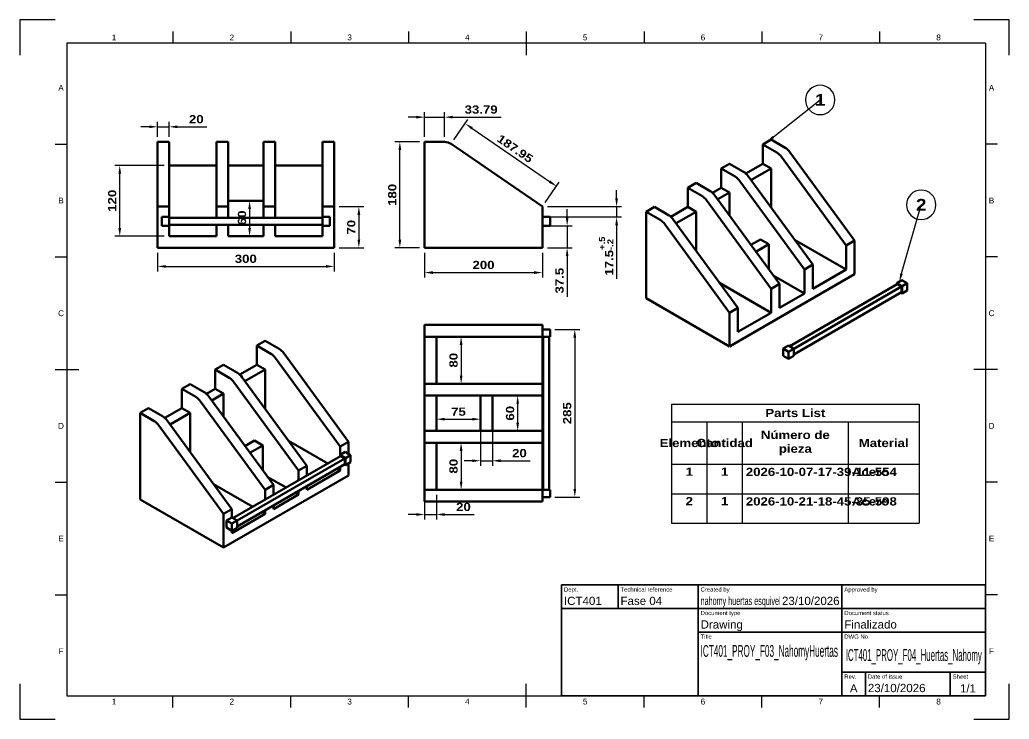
# Model space of a CAD drawing. Header units: millimetres. Extents: x 0 to 420, y 0 to 297.
import ezdxf
from ezdxf import colors
from ezdxf.entities.mleader import LeaderData, LeaderLine
from ezdxf.enums import TextEntityAlignment as Align
from ezdxf.math import Vec2, Vec3

# ---------------------------------------------------------------- set-up
doc = ezdxf.new("R2010")
doc.units = ezdxf.units.MM
doc.header["$LTSCALE"] = 0.75
for name, color, linetype, lineweight in [('Balloons', 7, 'Continuous', 25), ('BORDER', 7, 'Continuous', 25), ('FD_Dimensions', 7, 'Continuous', 25), ('Parts Lists', 7, 'Continuous', 25), ('TITLEBLOCK', 7, 'Continuous', 35), ('Visible', 7, 'Continuous', 50)]:
    doc.layers.add(name, color=color, linetype=linetype, lineweight=lineweight)
doc.styles.add('FusionTitle', font='arial.ttf')
doc.styles.get("Standard").update_dxf_attribs({"font": ''})
doc.styles.get('Standard').set_extended_font_data('Arial Black')
doc.dimstyles.new('Dim-ISO-25', dxfattribs={"dimtxt": 3.5, "dimasz": 3.5, "dimexe": 2.1, "dimexo": 2.1, "dimgap": 1.4, "dimtad": 1, "dimzin": 12, "dimdsep": 46, "dimtxsty": 'Standard', "dimcen": 0, "dimazin": 3, "dimtp": 0.1, "dimtm": 0.1, "dimtfac": 0.714286, "dimtmove": 0, "dimatfit": 3, "dimfxl": 1, "dimtzin": 12, "dimarcsym": 0})

# ---------------------------------------------------------------- blocks, each defined once
blk = doc.blocks.new('ISO_A3_SHEET')
at = {"layer": 'BORDER'}
for p, q in [((65, 292), (65, 287)), ((115, 292), (115, 287)), ((165, 292), (165, 287)), ((215, 292), (215, 282)), ((265, 292), (265, 287)), ((315, 292), (315, 287)), ((365, 292), (365, 287)), ((410, 287), (20, 287)), ((20, 287), (20, 10)), ((410, 287), (410, 10)), ((15, 244.16666), (20, 244.16666)), ((415, 244.16666), (410, 244.16666)), ((15, 196.33333), (20, 196.33333)), ((415, 196.33333), (410, 196.33333)), ((15, 148.5), (25, 148.5)), ((415, 148.5), (405, 148.5)), ((15, 100.66667), (20, 100.66667)), ((415, 100.66667), (410, 100.66667)), ((15, 52.83334), (20, 52.83334)), ((415, 52.83334), (410, 52.83334)), ((215, 5), (215, 15)), ((20, 10), (410, 10)), ((65, 5), (65, 10)), ((115, 5), (115, 10)), ((165, 5), (165, 10)), ((265, 5), (265, 10)), ((315, 5), (315, 10)), ((365, 5), (365, 10))]:
    blk.add_line(p, q, dxfattribs=at)
at = {"layer": 'Defpoints'}
for p, q in [((15, 297), (0, 297)), ((0, 297), (0, 282)), ((420, 297), (405, 297)), ((420, 282), (420, 297)), ((0, 15), (0, 0)), ((420, 0), (420, 15)), ((0, 0), (15, 0)), ((405, 0), (420, 0))]:
    blk.add_line(p, q, dxfattribs=at)
at = {"layer": 'BORDER', "style": 'FusionTitle'}
for s, p in [('1', (40, 289.5)), ('2', (90, 289.5)), ('3', (140, 289.5)), ('4', (190, 289.5)), ('5', (240, 289.5)), ('6', (290, 289.5)), ('7', (340, 289.5)), ('8', (390, 289.5)), ('A', (17.5, 268.08333)), ('A', (412.5, 268.08333)), ('B', (17.5, 220.25)), ('B', (412.5, 220.25)), ('C', (17.5, 172.41667)), ('C', (412.5, 172.41667)), ('D', (17.5, 124.58334)), ('D', (412.5, 124.58334)), ('E', (17.5, 76.75001)), ('E', (412.5, 76.75001)), ('F', (17.5, 28.91668)), ('F', (412.5, 28.91668)), ('1', (40, 7.5)), ('2', (90, 7.5)), ('3', (140, 7.5)), ('4', (190, 7.5)), ('5', (240, 7.5)), ('6', (290, 7.5)), ('7', (340, 7.5)), ('8', (390, 7.5))]:
    blk.add_text(s, height=2.5, dxfattribs=at).set_placement(p, align=Align.MIDDLE)
blk = doc.blocks.new('ISO_TITLEBLOCK')
at = {"layer": 'TITLEBLOCK'}
for p, q in [((0, 47), (-180, 47)), ((-180, 47), (-180, 0)), ((-156, 37), (-156, 47)), ((-122, 0), (-122, 47)), ((-61, 0), (-61, 47)), ((0, 0), (0, 47)), ((-180, 37), (0, 37)), ((-122, 27), (0, 27)), ((-61, 10), (0, 10)), ((-51, 0), (-51, 10)), ((-15, 0), (-15, 10)), ((-180, 0), (0, 0))]:
    blk.add_line(p, q, dxfattribs=at)
at = {"layer": 'TITLEBLOCK', "style": 'FusionTitle'}
for s, p in [('Dept.', (-179, 46)), ('Technical reference', (-155, 46)), ('Created by', (-121, 46)), ('Approved by', (-60, 46)), ('Document type', (-121, 36)), ('Document status', (-60, 36)), ('Title', (-121, 26)), ('DWG No.', (-60, 26)), ('Rev.', (-60, 9)), ('Date of issue', (-50, 9)), ('Sheet', (-14, 9))]:
    blk.add_text(s, height=1.8, dxfattribs=at).set_placement(p, align=Align.TOP_LEFT)
for tag, height, p in [('DEPT', 3.5, (-179, 42)), ('TECHNICAL_REFERENCE', 3.5, (-155, 42)), ('CREATED_BY', 3.5, (-121, 42)), ('APPROVED_BY', 3.5, (-60, 42)), ('DOCUMENT_TYPE', 3.5, (-121, 32)), ('DOCUMENT_STATUS', 3.5, (-60, 32)), ('TITLE_1', 5, (-121, 21.5)), ('TITLE_2', 5, (-121, 14)), ('TITLE_3', 5, (-121, 6.5)), ('DATE_OF_ISSUE', 3.5, (-50, 5))]:
    blk.add_attdef(tag, text='', height=height, dxfattribs=at).set_placement(p, align=Align.TOP_LEFT)
for tag, p in [('CREATED_DATE', (-62, 42)), ('APPROVED_DATE', (-0.99, 42))]:
    blk.add_attdef(tag, text='', height=3.5, dxfattribs=at).set_placement(p, align=Align.TOP_RIGHT)
for tag, height, p in [('DRAWING_NUMBER', 5, (-30.5, 19.75)), ('REV', 3.5, (-56, 4.85)), ('SHEET', 3.5, (-7.5, 4.85))]:
    blk.add_attdef(tag, text='', height=height, dxfattribs=at).set_placement(p, align=Align.TOP_CENTER)
blk = doc.blocks.new('*T48')
at = {"layer": 'Parts Lists', "color": 0, "linetype": 'ByBlock', "lineweight": -2, "transparency": 16777216}
for p, q in [((0, 0), (105, 0)), ((0, 0), (0, -50.515416)), ((105, 0), (105, -50.515416)), ((0, -7.466667), (105, -7.466667)), ((15, -7.466667), (15, -50.515416)), ((30, -7.466667), (30, -50.515416)), ((75, -7.466667), (75, -50.515416)), ((0, -25.490632), (105, -25.490632)), ((0, -38.003024), (105, -38.003024)), ((0, -50.515416), (105, -50.515416))]:
    blk.add_line(p, q, dxfattribs=at)
at = {"layer": 'Parts Lists', "color": 0, "transparency": 16777216, "char_height": 3.5}
for s, insert, width, attachment_point in [('Parts List', (52.5, -3.733333), 102.2, 5), ('Número de pieza', (52.5, -16.478649), 42.2, 5), ('Elemento', (7.5, -16.478649), 12.2, 5), ('Cantidad', (22.5, -16.478649), 12.2, 5), ('Material', (90, -16.478649), 27.2, 5), ('1', (7.5, -26.890632), 12.2, 2), ('1', (22.5, -26.890632), 12.2, 2), ('2026-10-07-17-39-11-554', (31.5, -26.990632), 42, 1), ('Acero', (76.5, -26.990632), 27, 1), ('2', (7.5, -39.403024), 12.2, 2), ('1', (22.5, -39.403024), 12.2, 2), ('2026-10-21-18-45-35-598', (31.5, -39.503024), 42, 1), ('Acero', (76.5, -39.503024), 27, 1)]:
    blk.add_mtext(s, dxfattribs=dict(at, insert=insert, width=width, attachment_point=attachment_point))
blk = doc.blocks.new('*B10')
at = {"transparency": 16777216}
for start, end in [(90, 270), (270, 90)]:
    blk.add_arc((0, 0), 6.25, start, end, dxfattribs=at)
at = {"transparency": 16777216, "insert": (0, 0), "char_height": 5, "attachment_point": 5}
blk.add_mtext('1', dxfattribs=at)
blk = doc.blocks.new('*B11')
at = {"transparency": 16777216}
for start, end in [(90, 270), (270, 90)]:
    blk.add_arc((0, 0), 6.25, start, end, dxfattribs=at)
at = {"transparency": 16777216, "insert": (0, 0), "char_height": 5, "attachment_point": 5}
blk.add_mtext('2', dxfattribs=at)
blk = doc.blocks.new('*D30')
at = {"layer": 'Defpoints', "color": 0, "transparency": 16777216}
for p in [(171.841828, 200.153643), (221.841828, 200.153643), (221.841828, 189.653643)]:
    blk.add_point(p, dxfattribs=at)
at = {"layer": 'FD_Dimensions', "color": 0, "lineweight": -2, "transparency": 16777216}
for p, q in [((171.841828, 198.053643), (171.841828, 187.553643)), ((221.841828, 198.053643), (221.841828, 187.553643)), ((175.341828, 189.653643), (218.341828, 189.653643))]:
    blk.add_line(p, q, dxfattribs=at)
at = {"layer": 'FD_Dimensions', "color": 0, "transparency": 16777216}
for points in [[(175.341828, 190.236976), (175.341828, 189.070309), (171.841828, 189.653643)], [(218.341828, 190.236976), (218.341828, 189.070309), (221.841828, 189.653643)]]:
    blk.add_solid(points, dxfattribs=at)
at = {"layer": 'FD_Dimensions', "color": 0, "transparency": 16777216, "insert": (196.841828, 192.863329), "char_height": 3.5, "attachment_point": 5}
blk.add_mtext('200', dxfattribs=at)
blk = doc.blocks.new('*D31')
at = {"layer": 'Defpoints', "color": 0, "transparency": 16777216}
for p in [(58.431982, 200.153643), (133.431982, 200.153643), (133.431982, 192.276682)]:
    blk.add_point(p, dxfattribs=at)
at = {"layer": 'FD_Dimensions', "color": 0, "lineweight": -2, "transparency": 16777216}
for p, q in [((58.431982, 198.053643), (58.431982, 190.176682)), ((133.431982, 198.053643), (133.431982, 190.176682)), ((61.931982, 192.276682), (129.931982, 192.276682))]:
    blk.add_line(p, q, dxfattribs=at)
at = {"layer": 'FD_Dimensions', "color": 0, "transparency": 16777216}
for points in [[(61.931982, 192.860015), (61.931982, 191.693349), (58.431982, 192.276682)], [(129.931982, 192.860015), (129.931982, 191.693349), (133.431982, 192.276682)]]:
    blk.add_solid(points, dxfattribs=at)
at = {"layer": 'FD_Dimensions', "color": 0, "transparency": 16777216, "insert": (95.931982, 195.486368), "char_height": 3.5, "attachment_point": 5}
blk.add_mtext('300', dxfattribs=at)
blk = doc.blocks.new('*D32')
at = {"layer": 'Defpoints', "color": 0, "transparency": 16777216}
for p in [(180.288879, 255.653643), (171.841828, 245.153643), (180.288879, 245.153643)]:
    blk.add_point(p, dxfattribs=at)
at = {"layer": 'FD_Dimensions', "color": 0, "lineweight": -2, "transparency": 16777216}
for p, q in [((171.841828, 247.253643), (171.841828, 257.753643)), ((180.288879, 247.253643), (180.288879, 257.753643)), ((168.341828, 255.653643), (164.841828, 255.653643)), ((171.841828, 255.653643), (180.288879, 255.653643)), ((183.788879, 255.653643), (204.382535, 255.653643))]:
    blk.add_line(p, q, dxfattribs=at)
at = {"layer": 'FD_Dimensions', "color": 0, "transparency": 16777216}
for points in [[(168.341828, 256.236976), (168.341828, 255.070309), (171.841828, 255.653643)], [(183.788879, 256.236976), (183.788879, 255.070309), (180.288879, 255.653643)]]:
    blk.add_solid(points, dxfattribs=at)
at = {"layer": 'FD_Dimensions', "color": 0, "transparency": 16777216, "insert": (195.835707, 258.863329), "char_height": 3.5, "attachment_point": 5}
blk.add_mtext('33.79', dxfattribs=at)
blk = doc.blocks.new('*D33')
at = {"layer": 'Defpoints', "color": 0, "transparency": 16777216}
for p in [(183.121523, 244.273852), (227.790381, 226.306083), (221.841828, 217.653643)]:
    blk.add_point(p, dxfattribs=at)
at = {"layer": 'FD_Dimensions', "color": 0, "lineweight": -2, "transparency": 16777216}
for p, q in [((184.311234, 246.00434), (190.259786, 254.65678)), ((191.954223, 250.943442), (224.906234, 228.288934)), ((223.031539, 219.384131), (228.980091, 228.036571))]:
    blk.add_line(p, q, dxfattribs=at)
at = {"layer": 'FD_Dimensions', "color": 0, "transparency": 16777216}
for points in [[(192.284698, 251.424133), (191.623747, 250.46275), (189.070076, 252.926292)], [(225.236709, 228.769625), (224.575759, 227.808243), (227.790381, 226.306083)]]:
    blk.add_solid(points, dxfattribs=at)
at = {"layer": 'FD_Dimensions', "color": 0, "transparency": 16777216, "insert": (210.248608, 242.261104), "char_height": 3.5, "attachment_point": 5, "rotation": 325.49147111}
blk.add_mtext('187.95', dxfattribs=at)
blk = doc.blocks.new('*D34')
at = {"layer": 'Defpoints', "color": 0, "transparency": 16777216}
for p in [(225.091828, 165.55035), (225.091828, 94.30035), (235.591828, 94.30035)]:
    blk.add_point(p, dxfattribs=at)
at = {"layer": 'FD_Dimensions', "color": 0, "lineweight": -2, "transparency": 16777216}
for p, q in [((227.191828, 165.55035), (237.691828, 165.55035)), ((235.591828, 162.05035), (235.591828, 97.80035)), ((227.191828, 94.30035), (237.691828, 94.30035))]:
    blk.add_line(p, q, dxfattribs=at)
at = {"layer": 'FD_Dimensions', "color": 0, "transparency": 16777216}
for points in [[(235.008495, 162.05035), (236.175161, 162.05035), (235.591828, 165.55035)], [(235.008495, 97.80035), (236.175161, 97.80035), (235.591828, 94.30035)]]:
    blk.add_solid(points, dxfattribs=at)
at = {"layer": 'FD_Dimensions', "color": 0, "transparency": 16777216, "insert": (232.382142, 129.92535), "char_height": 3.5, "attachment_point": 5, "rotation": 90}
blk.add_mtext('285', dxfattribs=at)
blk = doc.blocks.new('*D35')
at = {"layer": 'Defpoints', "color": 0, "transparency": 16777216}
for p in [(161.341828, 245.153643), (171.841828, 245.153643), (171.841828, 200.153643)]:
    blk.add_point(p, dxfattribs=at)
at = {"layer": 'FD_Dimensions', "color": 0, "lineweight": -2, "transparency": 16777216}
for p, q in [((169.741828, 245.153643), (159.241828, 245.153643)), ((161.341828, 203.653643), (161.341828, 241.653643)), ((169.741828, 200.153643), (159.241828, 200.153643))]:
    blk.add_line(p, q, dxfattribs=at)
at = {"layer": 'FD_Dimensions', "color": 0, "transparency": 16777216}
for points in [[(160.758495, 241.653643), (161.925161, 241.653643), (161.341828, 245.153643)], [(160.758495, 203.653643), (161.925161, 203.653643), (161.341828, 200.153643)]]:
    blk.add_solid(points, dxfattribs=at)
at = {"layer": 'FD_Dimensions', "color": 0, "transparency": 16777216, "insert": (158.132142, 222.653643), "char_height": 3.5, "attachment_point": 5, "rotation": 90}
blk.add_mtext('180', dxfattribs=at)
blk = doc.blocks.new('*D36')
at = {"layer": 'Defpoints', "color": 0, "transparency": 16777216}
for p in [(88.431982, 220.153643), (88.431982, 205.153643), (97.545875, 205.153643)]:
    blk.add_point(p, dxfattribs=at)
at = {"layer": 'FD_Dimensions', "color": 0, "lineweight": -2, "transparency": 16777216}
for p, q in [((90.531982, 220.153643), (99.645875, 220.153643)), ((97.545875, 216.653643), (97.545875, 208.653643)), ((90.531982, 205.153643), (99.645875, 205.153643))]:
    blk.add_line(p, q, dxfattribs=at)
at = {"layer": 'FD_Dimensions', "color": 0, "transparency": 16777216}
for points in [[(96.962542, 216.653643), (98.129208, 216.653643), (97.545875, 220.153643)], [(96.962542, 208.653643), (98.129208, 208.653643), (97.545875, 205.153643)]]:
    blk.add_solid(points, dxfattribs=at)
at = {"layer": 'FD_Dimensions', "color": 0, "transparency": 16777216, "insert": (94.336189, 212.903643), "char_height": 3.5, "attachment_point": 5, "rotation": 90}
blk.add_mtext('60', dxfattribs=at)
blk = doc.blocks.new('*D37')
at = {"layer": 'Defpoints', "color": 0, "transparency": 16777216}
for p in [(176.841828, 162.42535), (176.841828, 142.42535), (187.341828, 142.42535)]:
    blk.add_point(p, dxfattribs=at)
at = {"layer": 'FD_Dimensions', "color": 0, "lineweight": -2, "transparency": 16777216}
for p, q in [((178.941828, 162.42535), (189.441828, 162.42535)), ((187.341828, 158.92535), (187.341828, 145.92535)), ((178.941828, 142.42535), (189.441828, 142.42535))]:
    blk.add_line(p, q, dxfattribs=at)
at = {"layer": 'FD_Dimensions', "color": 0, "transparency": 16777216}
for points in [[(186.758495, 158.92535), (187.925161, 158.92535), (187.341828, 162.42535)], [(186.758495, 145.92535), (187.925161, 145.92535), (187.341828, 142.42535)]]:
    blk.add_solid(points, dxfattribs=at)
at = {"layer": 'FD_Dimensions', "color": 0, "transparency": 16777216, "insert": (184.132142, 152.42535), "char_height": 3.5, "attachment_point": 5, "rotation": 90}
blk.add_mtext('80', dxfattribs=at)
blk = doc.blocks.new('*D38')
at = {"layer": 'Defpoints', "color": 0, "transparency": 16777216}
for p in [(176.841828, 117.42535), (176.841828, 97.42535), (187.341828, 97.42535)]:
    blk.add_point(p, dxfattribs=at)
at = {"layer": 'FD_Dimensions', "color": 0, "lineweight": -2, "transparency": 16777216}
for p, q in [((178.941828, 117.42535), (189.441828, 117.42535)), ((187.341828, 113.92535), (187.341828, 100.92535)), ((178.941828, 97.42535), (189.441828, 97.42535))]:
    blk.add_line(p, q, dxfattribs=at)
at = {"layer": 'FD_Dimensions', "color": 0, "transparency": 16777216}
for points in [[(186.758495, 113.92535), (187.925161, 113.92535), (187.341828, 117.42535)], [(186.758495, 100.92535), (187.925161, 100.92535), (187.341828, 97.42535)]]:
    blk.add_solid(points, dxfattribs=at)
at = {"layer": 'FD_Dimensions', "color": 0, "transparency": 16777216, "insert": (184.132142, 107.42535), "char_height": 3.5, "attachment_point": 5, "rotation": 90}
blk.add_mtext('80', dxfattribs=at)
blk = doc.blocks.new('*D39')
at = {"layer": 'Defpoints', "color": 0, "transparency": 16777216}
for p in [(176.841828, 127.397621), (195.591828, 127.397621), (195.591828, 127.397621)]:
    blk.add_point(p, dxfattribs=at)
at = {"layer": 'FD_Dimensions', "color": 0, "lineweight": -2, "transparency": 16777216}
blk.add_line((180.341828, 127.397621), (192.091828, 127.397621), dxfattribs=at)
at = {"layer": 'FD_Dimensions', "color": 0, "transparency": 16777216}
for points in [[(180.341828, 127.980955), (180.341828, 126.814288), (176.841828, 127.397621)], [(192.091828, 127.980955), (192.091828, 126.814288), (195.591828, 127.397621)]]:
    blk.add_solid(points, dxfattribs=at)
at = {"layer": 'FD_Dimensions', "color": 0, "transparency": 16777216, "insert": (186.216828, 130.577465), "char_height": 3.5, "attachment_point": 5}
blk.add_mtext('75', dxfattribs=at)
blk = doc.blocks.new('*D40')
at = {"layer": 'Defpoints', "color": 0, "transparency": 16777216}
for p in [(221.841828, 137.42535), (211.341828, 122.42535), (221.841828, 122.42535)]:
    blk.add_point(p, dxfattribs=at)
at = {"layer": 'FD_Dimensions', "color": 0, "lineweight": -2, "transparency": 16777216}
for p, q in [((219.741828, 137.42535), (209.241828, 137.42535)), ((211.341828, 133.92535), (211.341828, 125.92535)), ((219.741828, 122.42535), (209.241828, 122.42535))]:
    blk.add_line(p, q, dxfattribs=at)
at = {"layer": 'FD_Dimensions', "color": 0, "transparency": 16777216}
for points in [[(210.758495, 133.92535), (211.925161, 133.92535), (211.341828, 137.42535)], [(210.758495, 125.92535), (211.925161, 125.92535), (211.341828, 122.42535)]]:
    blk.add_solid(points, dxfattribs=at)
at = {"layer": 'FD_Dimensions', "color": 0, "transparency": 16777216, "insert": (208.132142, 129.92535), "char_height": 3.5, "attachment_point": 5, "rotation": 90}
blk.add_mtext('60', dxfattribs=at)
blk = doc.blocks.new('*D41')
at = {"layer": 'Defpoints', "color": 0, "transparency": 16777216}
for p in [(171.841828, 97.42535), (176.841828, 97.42535), (176.841828, 86.92535)]:
    blk.add_point(p, dxfattribs=at)
at = {"layer": 'FD_Dimensions', "color": 0, "lineweight": -2, "transparency": 16777216}
for p, q in [((171.841828, 95.32535), (171.841828, 84.82535)), ((176.841828, 95.32535), (176.841828, 84.82535)), ((168.341828, 86.92535), (164.841828, 86.92535)), ((171.841828, 86.92535), (176.841828, 86.92535)), ((180.341828, 86.92535), (192.83487, 86.92535))]:
    blk.add_line(p, q, dxfattribs=at)
at = {"layer": 'FD_Dimensions', "color": 0, "transparency": 16777216}
for points in [[(168.341828, 87.508683), (168.341828, 86.342016), (171.841828, 86.92535)], [(180.341828, 87.508683), (180.341828, 86.342016), (176.841828, 86.92535)]]:
    blk.add_solid(points, dxfattribs=at)
at = {"layer": 'FD_Dimensions', "color": 0, "transparency": 16777216, "insert": (188.338349, 90.135036), "char_height": 3.5, "attachment_point": 5}
blk.add_mtext('20', dxfattribs=at)
blk = doc.blocks.new('*D42')
at = {"layer": 'Defpoints', "color": 0, "transparency": 16777216}
for p in [(63.431982, 251.561935), (58.431982, 245.153643), (63.431982, 245.153643)]:
    blk.add_point(p, dxfattribs=at)
at = {"layer": 'FD_Dimensions', "color": 0, "lineweight": -2, "transparency": 16777216}
for p, q in [((58.431982, 247.253643), (58.431982, 253.661935)), ((63.431982, 247.253643), (63.431982, 253.661935)), ((54.931982, 251.561935), (51.431982, 251.561935)), ((58.431982, 251.561935), (63.431982, 251.561935)), ((66.931982, 251.561935), (79.425024, 251.561935))]:
    blk.add_line(p, q, dxfattribs=at)
at = {"layer": 'FD_Dimensions', "color": 0, "transparency": 16777216}
for points in [[(54.931982, 252.145269), (54.931982, 250.978602), (58.431982, 251.561935)], [(66.931982, 252.145269), (66.931982, 250.978602), (63.431982, 251.561935)]]:
    blk.add_solid(points, dxfattribs=at)
at = {"layer": 'FD_Dimensions', "color": 0, "transparency": 16777216, "insert": (74.928503, 254.771621), "char_height": 3.5, "attachment_point": 5}
blk.add_mtext('20', dxfattribs=at)
blk = doc.blocks.new('*D43')
at = {"layer": 'Defpoints', "color": 0, "transparency": 16777216}
for p in [(42.431982, 235.153643), (63.431982, 235.153643), (63.431982, 205.153643)]:
    blk.add_point(p, dxfattribs=at)
at = {"layer": 'FD_Dimensions', "color": 0, "lineweight": -2, "transparency": 16777216}
for p, q in [((61.331982, 235.153643), (40.331982, 235.153643)), ((42.431982, 208.653643), (42.431982, 231.653643)), ((61.331982, 205.153643), (40.331982, 205.153643))]:
    blk.add_line(p, q, dxfattribs=at)
at = {"layer": 'FD_Dimensions', "color": 0, "transparency": 16777216}
for points in [[(41.848648, 231.653643), (43.015315, 231.653643), (42.431982, 235.153643)], [(41.848648, 208.653643), (43.015315, 208.653643), (42.431982, 205.153643)]]:
    blk.add_solid(points, dxfattribs=at)
at = {"layer": 'FD_Dimensions', "color": 0, "transparency": 16777216, "insert": (39.222296, 220.153643), "char_height": 3.5, "attachment_point": 5, "rotation": 90}
blk.add_mtext('120', dxfattribs=at)
blk = doc.blocks.new('*D44')
at = {"layer": 'Defpoints', "color": 0, "transparency": 16777216}
for p in [(195.591828, 137.42535), (200.591828, 137.42535), (200.591828, 109.749983)]:
    blk.add_point(p, dxfattribs=at)
at = {"layer": 'FD_Dimensions', "color": 0, "lineweight": -2, "transparency": 16777216}
for p, q in [((195.591828, 135.32535), (195.591828, 107.649983)), ((200.591828, 135.32535), (200.591828, 107.649983)), ((192.091828, 109.749983), (188.591828, 109.749983)), ((195.591828, 109.749983), (200.591828, 109.749983)), ((204.091828, 109.749983), (216.58487, 109.749983))]:
    blk.add_line(p, q, dxfattribs=at)
at = {"layer": 'FD_Dimensions', "color": 0, "transparency": 16777216}
for points in [[(192.091828, 110.333317), (192.091828, 109.16665), (195.591828, 109.749983)], [(204.091828, 110.333317), (204.091828, 109.16665), (200.591828, 109.749983)]]:
    blk.add_solid(points, dxfattribs=at)
at = {"layer": 'FD_Dimensions', "color": 0, "transparency": 16777216, "insert": (212.088349, 112.959669), "char_height": 3.5, "attachment_point": 5}
blk.add_mtext('20', dxfattribs=at)
blk = doc.blocks.new('*D45')
at = {"layer": 'Defpoints', "color": 0, "transparency": 16777216}
for p in [(133.431982, 217.653643), (133.431982, 200.153643), (143.931982, 200.153643)]:
    blk.add_point(p, dxfattribs=at)
at = {"layer": 'FD_Dimensions', "color": 0, "lineweight": -2, "transparency": 16777216}
for p, q in [((135.531982, 217.653643), (146.031982, 217.653643)), ((143.931982, 214.153643), (143.931982, 203.653643)), ((135.531982, 200.153643), (146.031982, 200.153643))]:
    blk.add_line(p, q, dxfattribs=at)
at = {"layer": 'FD_Dimensions', "color": 0, "transparency": 16777216}
for points in [[(143.348648, 214.153643), (144.515315, 214.153643), (143.931982, 217.653643)], [(143.348648, 203.653643), (144.515315, 203.653643), (143.931982, 200.153643)]]:
    blk.add_solid(points, dxfattribs=at)
at = {"layer": 'FD_Dimensions', "color": 0, "transparency": 16777216, "insert": (140.722296, 208.903643), "char_height": 3.5, "attachment_point": 5, "rotation": 90}
blk.add_mtext('70', dxfattribs=at)
blk = doc.blocks.new('*D46')
at = {"layer": 'Defpoints', "color": 0, "transparency": 16777216}
for p in [(221.841828, 209.528643), (221.841828, 200.153643), (232.341828, 200.153643)]:
    blk.add_point(p, dxfattribs=at)
at = {"layer": 'FD_Dimensions', "color": 0, "lineweight": -2, "transparency": 16777216}
for p, q in [((232.341828, 213.028643), (232.341828, 216.528643)), ((223.941828, 209.528643), (234.441828, 209.528643)), ((232.341828, 209.528643), (232.341828, 200.153643)), ((223.941828, 200.153643), (234.441828, 200.153643)), ((232.341828, 196.653643), (232.341828, 179.304529))]:
    blk.add_line(p, q, dxfattribs=at)
at = {"layer": 'FD_Dimensions', "color": 0, "transparency": 16777216}
for points in [[(231.758495, 213.028643), (232.925161, 213.028643), (232.341828, 209.528643)], [(231.758495, 196.653643), (232.925161, 196.653643), (232.341828, 200.153643)]]:
    blk.add_solid(points, dxfattribs=at)
at = {"layer": 'FD_Dimensions', "color": 0, "transparency": 16777216, "insert": (229.132142, 186.229086), "char_height": 3.5, "attachment_point": 5, "rotation": 90}
blk.add_mtext('37.5', dxfattribs=at)
blk = doc.blocks.new('*D47')
at = {"layer": 'Defpoints', "color": 0, "transparency": 16777216}
for p in [(221.841828, 217.653643), (221.841828, 213.278643), (253.341828, 213.278643)]:
    blk.add_point(p, dxfattribs=at)
at = {"layer": 'FD_Dimensions', "color": 0, "lineweight": -2, "transparency": 16777216}
for p, q in [((253.341828, 221.153643), (253.341828, 224.653643)), ((223.941828, 217.653643), (255.441828, 217.653643)), ((253.341828, 217.653643), (253.341828, 213.278643)), ((223.941828, 213.278643), (255.441828, 213.278643)), ((253.341828, 209.778643), (253.341828, 187.020252))]:
    blk.add_line(p, q, dxfattribs=at)
at = {"layer": 'FD_Dimensions', "color": 0, "transparency": 16777216}
for points in [[(252.758495, 221.153643), (253.925161, 221.153643), (253.341828, 217.653643)], [(252.758495, 209.778643), (253.925161, 209.778643), (253.341828, 213.278643)]]:
    blk.add_solid(points, dxfattribs=at)
at = {"layer": 'FD_Dimensions', "color": 0, "transparency": 16777216, "insert": (248.952685, 196.649447), "char_height": 3.5, "attachment_point": 5, "rotation": 90}
blk.add_mtext('17.5{\\H0.71429x;\\S+.5^ -.2;}', dxfattribs=at)

msp = doc.modelspace()

# ---------------------------------------------------------------- linework, layer by layer
at = {"layer": 'Visible', "extrusion": (0, 1, 0)}
for p, q in [((63.431982, 245.153643), (58.431982, 245.153643)), ((58.431982, 244.273852), (58.431982, 245.153643)), ((58.431982, 217.653643), (58.431982, 244.273852)), ((63.431982, 245.153643), (63.431982, 244.273852)), ((63.431982, 244.273852), (63.431982, 217.653643)), ((88.431982, 245.153643), (83.431982, 245.153643)), ((83.431982, 244.273852), (83.431982, 245.153643)), ((83.431982, 217.653643), (83.431982, 244.273852)), ((88.431982, 245.153643), (88.431982, 244.273852)), ((88.431982, 244.273852), (88.431982, 217.653643)), ((108.431982, 245.153643), (103.431982, 245.153643)), ((103.431982, 244.273852), (103.431982, 245.153643)), ((103.431982, 217.653643), (103.431982, 244.273852)), ((108.431982, 245.153643), (108.431982, 244.273852)), ((108.431982, 244.273852), (108.431982, 217.653643)), ((133.431982, 245.153643), (128.431982, 245.153643)), ((128.431982, 244.273852), (128.431982, 245.153643)), ((128.431982, 217.653643), (128.431982, 244.273852)), ((133.431982, 245.153643), (133.431982, 244.273852)), ((133.431982, 244.273852), (133.431982, 217.653643)), ((171.841828, 245.153643), (180.288879, 245.153643)), ((171.841828, 200.153643), (171.841828, 245.153643)), ((221.841828, 217.653643), (183.121523, 244.273852)), ((63.431982, 235.153643), (83.431982, 235.153643)), ((88.431982, 235.153643), (103.431982, 235.153643)), ((108.431982, 235.153643), (128.431982, 235.153643)), ((88.431982, 220.153643), (103.431982, 220.153643)), ((58.431982, 200.153643), (58.431982, 217.653643)), ((63.431982, 217.653643), (58.431982, 217.653643)), ((63.431982, 213.278643), (63.431982, 217.653643)), ((88.431982, 217.653643), (83.431982, 217.653643)), ((83.431982, 212.903643), (83.431982, 217.653643)), ((88.431982, 212.903643), (88.431982, 217.653643)), ((103.431982, 212.903643), (103.431982, 217.653643)), ((108.431982, 217.653643), (103.431982, 217.653643)), ((108.431982, 212.903643), (108.431982, 217.653643)), ((133.431982, 217.653643), (128.431982, 217.653643)), ((128.431982, 213.278643), (128.431982, 217.653643)), ((133.431982, 200.153643), (133.431982, 217.653643)), ((221.841828, 200.153643), (221.841828, 217.653643)), ((63.431982, 213.278643), (60.306982, 213.278643)), ((60.306982, 209.528643), (60.306982, 213.278643)), ((63.431982, 213.278643), (63.431982, 209.528643)), ((63.431982, 212.903643), (128.431982, 212.903643)), ((128.431982, 209.528643), (128.431982, 213.278643)), ((128.431982, 213.278643), (131.556982, 213.278643)), ((131.556982, 213.278643), (131.556982, 209.528643)), ((225.091828, 213.278643), (221.841828, 213.278643)), ((225.091828, 209.528643), (225.091828, 213.278643)), ((63.431982, 209.528643), (60.306982, 209.528643)), ((128.431982, 209.903643), (63.431982, 209.903643)), ((63.431982, 205.153643), (63.431982, 209.528643)), ((83.431982, 205.153643), (83.431982, 209.903643)), ((88.431982, 205.153643), (88.431982, 209.903643)), ((103.431982, 205.153643), (103.431982, 209.903643)), ((108.431982, 205.153643), (108.431982, 209.903643)), ((128.431982, 205.153643), (128.431982, 209.528643)), ((128.431982, 209.528643), (131.556982, 209.528643)), ((221.841828, 209.528643), (225.091828, 209.528643)), ((63.431982, 205.153643), (83.431982, 205.153643)), ((88.431982, 205.153643), (103.431982, 205.153643)), ((108.431982, 205.153643), (128.431982, 205.153643)), ((58.431982, 200.153643), (133.431982, 200.153643)), ((171.841828, 200.153643), (221.841828, 200.153643))]:
    msp.add_line(p, q, dxfattribs=at)
at = {"layer": 'Visible', "extrusion": (0, 0.816497, 0.57735)}
for p, q in [((318.90144, 246.099953), (315.365906, 244.058711)), ((315.365906, 244.058711), (321.338873, 240.610217)), ((315.365906, 235.893745), (315.365906, 244.058711)), ((324.874407, 242.651458), (318.90144, 246.099953)), ((326.877389, 240.776691), (354.256779, 203.233882)), ((301.22377, 235.893745), (297.688236, 233.852504)), ((307.196737, 232.445251), (301.22377, 235.893745)), ((315.365906, 235.893745), (308.160847, 231.733903)), ((315.365906, 235.893745), (318.90144, 233.852504)), ((350.721245, 201.192641), (323.341855, 238.735449)), ((297.688236, 233.852504), (303.661203, 230.40401)), ((297.688236, 225.687538), (297.688236, 233.852504)), ((310.389969, 228.938404), (318.90144, 233.852504)), ((318.90144, 233.852504), (318.90144, 217.267417)), ((287.081635, 227.72878), (283.546101, 225.687538)), ((293.054602, 224.280285), (287.081635, 227.72878)), ((333.043575, 190.986433), (305.664185, 228.529242)), ((309.199719, 230.570483), (336.579109, 193.027675)), ((283.546101, 225.687538), (289.519068, 222.239044)), ((283.546101, 217.522572), (283.546101, 225.687538)), ((297.688236, 225.687538), (294.018711, 223.568937)), ((296.247834, 220.773438), (301.22377, 223.646297)), ((301.22377, 223.646297), (297.688236, 225.687538)), ((301.22377, 213.9504), (301.22377, 223.646297)), ((318.90144, 182.821468), (291.522049, 220.364276)), ((295.057583, 222.405517), (322.436974, 184.862709)), ((269.403965, 217.522572), (265.868431, 215.481331)), ((265.868431, 215.481331), (271.841398, 212.032837)), ((265.868431, 178.738985), (265.868431, 215.481331)), ((275.376932, 214.074078), (269.403965, 217.522572)), ((283.546101, 217.522572), (276.341042, 213.36273)), ((278.570164, 210.567231), (287.081635, 215.481331)), ((287.081635, 215.481331), (283.546101, 217.522572)), ((287.081635, 198.896244), (287.081635, 215.481331)), ((301.22377, 172.61526), (273.84438, 210.158069)), ((277.379914, 212.19931), (304.759304, 174.656502)), ((314.482022, 203.744192), (310.389969, 201.381645)), ((312.4851, 198.508786), (318.017556, 201.702951)), ((314.482022, 203.744192), (318.017556, 201.702951)), ((318.017556, 201.702951), (318.017556, 190.922645)), ((350.721245, 190.986433), (328.865217, 203.605017)), ((354.256779, 203.233882), (350.721245, 201.192641)), ((354.256779, 188.945192), (354.256779, 203.233882)), ((350.721245, 190.986433), (350.721245, 201.192641)), ((336.579109, 193.027675), (333.043575, 190.986433)), ((333.043575, 180.780226), (333.043575, 190.986433)), ((336.579109, 182.821468), (336.579109, 193.027675)), ((336.579109, 182.821468), (350.721245, 190.986433)), ((318.90144, 172.61526), (297.045412, 185.233844)), ((301.22377, 158.32657), (354.256779, 188.945192)), ((322.436974, 184.862709), (318.90144, 182.821468)), ((333.043575, 180.780226), (319.865676, 188.38849)), ((322.436974, 174.656502), (322.436974, 184.862709)), ((372.237511, 185.198046), (374.44722, 186.473822)), ((374.535608, 183.871239), (372.237511, 185.198046)), ((372.237511, 185.198046), (372.237511, 184.585674)), ((374.44722, 186.473822), (376.745317, 185.147015)), ((374.535608, 183.871239), (376.745317, 185.147015)), ((376.745317, 185.147015), (376.745317, 182.085153)), ((318.90144, 172.61526), (318.90144, 182.821468)), ((322.436974, 174.656502), (333.043575, 180.780226)), ((372.502676, 184.738767), (326.8059, 158.355721)), ((328.573667, 157.3351), (374.270443, 183.718146)), ((374.270443, 181.268656), (328.573667, 154.885611)), ((374.270443, 183.718146), (372.502676, 184.738767)), ((374.005278, 181.115563), (374.535608, 180.809377)), ((374.270443, 181.268656), (374.270443, 183.718146)), ((374.535608, 180.809377), (374.535608, 183.871239)), ((374.535608, 180.809377), (376.745317, 182.085153)), ((265.868431, 178.738985), (301.22377, 158.32657)), ((304.759304, 174.656502), (301.22377, 172.61526)), ((301.22377, 158.32657), (301.22377, 172.61526)), ((304.759304, 164.450295), (304.759304, 174.656502)), ((304.759304, 164.450295), (318.90144, 172.61526)), ((104.109423, 160.695069), (100.573889, 158.653828)), ((110.08239, 157.246575), (104.109423, 160.695069)), ((100.573889, 158.653828), (106.546856, 155.205334)), ((100.573889, 150.488862), (100.573889, 158.653828)), ((326.27557, 158.661907), (324.065861, 157.386131)), ((324.065861, 157.386131), (324.065861, 154.324269)), ((326.363958, 156.059324), (324.065861, 157.386131)), ((326.27557, 158.661907), (328.573667, 157.3351)), ((328.573667, 157.3351), (326.363958, 156.059324)), ((326.363958, 152.997462), (326.363958, 156.059324)), ((328.573667, 157.3351), (328.573667, 154.273238)), ((135.929228, 115.787757), (108.549838, 153.330566)), ((112.085372, 155.371807), (139.464762, 117.828999)), ((324.065861, 154.324269), (326.363958, 152.997462)), ((328.573667, 154.273238), (326.363958, 152.997462)), ((86.431753, 150.488862), (82.896219, 148.447621)), ((82.896219, 148.447621), (88.869186, 144.999126)), ((82.896219, 140.282655), (82.896219, 148.447621)), ((92.40472, 147.040368), (86.431753, 150.488862)), ((100.573889, 150.488862), (93.36883, 146.329019)), ((95.597952, 143.533521), (104.109423, 148.447621)), ((100.573889, 150.488862), (104.109423, 148.447621)), ((104.109423, 148.447621), (104.109423, 131.862534)), ((118.251559, 105.58155), (90.872168, 143.124359)), ((94.407702, 145.1656), (121.787092, 107.622792)), ((72.289618, 142.323896), (68.754084, 140.282655)), ((68.754084, 140.282655), (74.727051, 136.834161)), ((68.754084, 132.117689), (68.754084, 140.282655)), ((78.262585, 138.875402), (72.289618, 142.323896)), ((82.896219, 140.282655), (79.226694, 138.164053)), ((86.431753, 138.241413), (82.896219, 140.282655)), ((104.109423, 97.416584), (76.730033, 134.959393)), ((80.265567, 137.000634), (107.644957, 99.457826)), ((81.455817, 135.368555), (86.431753, 138.241413)), ((86.431753, 128.545516), (86.431753, 138.241413)), ((54.611948, 132.117689), (51.076414, 130.076448)), ((60.584915, 128.669195), (54.611948, 132.117689)), ((68.754084, 132.117689), (61.549025, 127.957846)), ((72.289618, 130.076448), (68.754084, 132.117689)), ((51.076414, 130.076448), (57.049381, 126.627953)), ((51.076414, 93.334101), (51.076414, 130.076448)), ((62.587897, 126.794427), (89.967287, 89.251618)), ((63.778147, 125.162348), (72.289618, 130.076448)), ((72.289618, 113.491361), (72.289618, 130.076448)), ((86.431753, 87.210377), (59.052363, 124.753185)), ((99.690006, 118.339309), (95.597952, 115.976761)), ((99.690006, 118.339309), (103.225539, 116.298068)), ((130.714316, 108.592381), (114.0732, 118.200134)), ((139.464762, 117.828999), (135.929228, 115.787757)), ((139.464762, 112.725895), (139.464762, 117.828999)), ((97.693084, 113.103903), (103.225539, 116.298068)), ((103.225539, 116.298068), (103.225539, 105.517761)), ((135.929228, 111.603212), (135.929228, 115.787757)), ((135.929228, 112.215585), (138.138937, 113.491361)), ((138.138937, 113.491361), (140.437034, 112.164554)), ((136.194393, 111.756305), (90.497617, 85.37326)), ((92.265384, 84.352639), (137.96216, 110.735685)), ((138.227325, 110.888778), (135.929228, 112.215585)), ((135.929228, 112.215585), (135.929228, 111.603212)), ((137.96216, 110.735685), (136.194393, 111.756305)), ((137.96216, 108.286195), (137.96216, 110.735685)), ((138.227325, 110.888778), (140.437034, 112.164554)), ((138.227325, 107.826916), (138.227325, 110.888778)), ((140.437034, 112.164554), (140.437034, 109.102692)), ((137.96216, 108.286195), (92.265384, 81.903149)), ((121.787092, 107.622792), (118.251559, 105.58155)), ((118.251559, 101.397005), (118.251559, 105.58155)), ((121.787092, 103.438247), (121.787092, 107.622792)), ((121.787092, 97.416584), (135.929228, 105.58155)), ((135.929228, 105.58155), (134.603403, 106.347016)), ((135.929228, 105.58155), (135.929228, 107.112481)), ((137.696995, 108.133102), (138.227325, 107.826916)), ((138.227325, 107.826916), (140.437034, 109.102692)), ((139.464762, 103.540309), (139.464762, 108.54135)), ((86.431753, 72.921687), (139.464762, 103.540309)), ((113.036646, 98.386174), (105.073659, 102.983606)), ((98.89451, 90.221208), (82.253395, 99.828961)), ((107.644957, 99.457826), (104.109423, 97.416584)), ((104.109423, 93.232039), (104.109423, 97.416584)), ((107.644957, 95.273281), (107.644957, 99.457826)), ((118.251559, 95.375343), (118.251559, 96.906274)), ((121.787092, 97.416584), (121.787092, 98.947515)), ((51.076414, 93.334101), (86.431753, 72.921687)), ((107.644957, 89.251618), (118.251559, 95.375343)), ((118.251559, 95.375343), (116.925733, 96.140808)), ((89.967287, 89.251618), (86.431753, 87.210377)), ((89.967287, 85.679446), (89.967287, 89.251618)), ((104.109423, 87.210377), (104.109423, 88.741308)), ((107.644957, 89.251618), (107.644957, 90.78255)), ((86.431753, 72.921687), (86.431753, 87.210377)), ((89.967287, 85.679446), (87.757579, 84.40367)), ((87.757579, 84.40367), (87.757579, 81.341808)), ((90.055676, 83.076863), (87.757579, 84.40367)), ((89.967287, 79.045411), (104.109423, 87.210377)), ((89.967287, 85.679446), (92.265384, 84.352639)), ((92.265384, 84.352639), (90.055676, 83.076863)), ((92.265384, 84.352639), (92.265384, 81.290777)), ((104.109423, 87.210377), (102.783598, 87.975843)), ((87.757579, 81.341808), (90.055676, 80.015001)), ((89.967287, 79.045411), (89.967287, 80.066032)), ((90.055676, 80.015001), (90.055676, 83.076863)), ((92.265384, 81.290777), (90.055676, 80.015001))]:
    msp.add_line(p, q, dxfattribs=at)
at = {"layer": 'Visible'}
for p, q in [((180.288879, 167.42535), (171.841828, 167.42535)), ((171.841828, 167.42535), (171.841828, 162.42535)), ((180.288879, 167.42535), (183.121523, 167.42535)), ((183.121523, 167.42535), (221.841828, 167.42535)), ((221.841828, 167.42535), (221.841828, 162.42535)), ((221.841828, 165.55035), (225.091828, 165.55035)), ((225.091828, 162.42535), (225.091828, 165.55035)), ((171.841828, 162.42535), (171.841828, 142.42535)), ((171.841828, 162.42535), (180.288879, 162.42535)), ((176.841828, 142.42535), (176.841828, 162.42535)), ((183.121523, 162.42535), (180.288879, 162.42535)), ((221.841828, 162.42535), (183.121523, 162.42535)), ((221.841828, 142.42535), (221.841828, 162.42535)), ((225.091828, 162.42535), (221.841828, 162.42535)), ((222.216828, 162.42535), (222.216828, 97.42535)), ((224.716828, 97.42535), (224.716828, 162.42535)), ((180.288879, 142.42535), (171.841828, 142.42535)), ((171.841828, 142.42535), (171.841828, 137.42535)), ((180.288879, 142.42535), (183.121523, 142.42535)), ((183.121523, 142.42535), (221.841828, 142.42535)), ((221.841828, 142.42535), (221.841828, 137.42535)), ((171.841828, 137.42535), (180.288879, 137.42535)), ((171.841828, 137.42535), (171.841828, 122.42535)), ((176.841828, 122.42535), (176.841828, 137.42535)), ((183.121523, 137.42535), (180.288879, 137.42535)), ((221.841828, 137.42535), (183.121523, 137.42535)), ((195.591828, 137.42535), (195.591828, 122.42535)), ((200.591828, 122.42535), (200.591828, 137.42535)), ((221.841828, 122.42535), (221.841828, 137.42535)), ((180.288879, 122.42535), (171.841828, 122.42535)), ((171.841828, 122.42535), (171.841828, 117.42535)), ((180.288879, 122.42535), (183.121523, 122.42535)), ((183.121523, 122.42535), (221.841828, 122.42535)), ((221.841828, 122.42535), (221.841828, 117.42535)), ((171.841828, 117.42535), (180.288879, 117.42535)), ((171.841828, 117.42535), (171.841828, 97.42535)), ((176.841828, 97.42535), (176.841828, 117.42535)), ((183.121523, 117.42535), (180.288879, 117.42535)), ((221.841828, 117.42535), (183.121523, 117.42535)), ((221.841828, 97.42535), (221.841828, 117.42535)), ((180.288879, 97.42535), (171.841828, 97.42535)), ((171.841828, 97.42535), (171.841828, 92.42535)), ((180.288879, 97.42535), (183.121523, 97.42535)), ((183.121523, 97.42535), (221.841828, 97.42535)), ((221.841828, 97.42535), (221.841828, 92.42535)), ((221.841828, 97.42535), (225.091828, 97.42535)), ((225.091828, 97.42535), (225.091828, 94.30035)), ((171.841828, 92.42535), (180.288879, 92.42535)), ((183.121523, 92.42535), (180.288879, 92.42535)), ((221.841828, 92.42535), (183.121523, 92.42535)), ((225.091828, 94.30035), (221.841828, 94.30035))]:
    msp.add_line(p, q, dxfattribs=at)
at = {"layer": 'Visible', "extrusion": (1e-16, 0, -1)}
msp.add_arc((-180.288879, 240.153643), 5, 90, 124.508523, dxfattribs=at)
at = {"layer": 'Visible', "extrusion": (-1e-16, -2e-16, -1)}
for centre in [(321.338873, 236.527734), (303.661203, 226.321527), (289.519068, 218.156561), (271.841398, 207.950354), (106.546856, 151.122851), (88.869186, 140.916644), (74.727051, 132.751678), (57.049381, 122.54547)]:
    msp.add_ellipse(centre, major_axis=(-2.5, 4.330127), ratio=0.5773502692, start_param=0.7853981634, end_param=1.3876855095, dxfattribs=at)
at = {"layer": 'Visible'}
for centre in [(324.874407, 238.568976), (307.196737, 228.362768), (293.054602, 220.197803), (275.376932, 209.991595), (110.08239, 153.164092), (92.40472, 142.957885), (78.262585, 134.792919), (60.584915, 124.586712)]:
    msp.add_ellipse(centre, major_axis=(-2.5, 4.330127), ratio=0.5773502692, start_param=-1.3876855095, end_param=-0.7853981634, dxfattribs=at)

# ---------------------------------------------------------------- block references
msp.add_blockref('*T48', (276.708364, 133.753337))
at = {"layer": 'BORDER'}
msp.add_blockref('ISO_A3_SHEET', (0, 0), dxfattribs=at)
at = {"layer": 'TITLEBLOCK'}
ref = msp.add_blockref('ISO_TITLEBLOCK', (410, 10), dxfattribs=at)
ref.add_attrib('DATE_OF_ISSUE', '23/10/2026', dxfattribs={"height": 3.5, "style": 'FusionTitle'}).set_placement((360, 15), align=Align.TOP_LEFT)
ref.add_attrib('REV', 'A', dxfattribs={"height": 3.5, "style": 'FusionTitle'}).set_placement((354, 14.85), align=Align.TOP_CENTER)
ref.add_attrib('DOCUMENT_STATUS', 'Finalizado', dxfattribs={"height": 3.5, "style": 'FusionTitle'}).set_placement((350, 42), align=Align.TOP_LEFT)
ref.add_attrib('DOCUMENT_TYPE', 'Drawing', dxfattribs={"height": 3.5, "style": 'FusionTitle'}).set_placement((289, 42), align=Align.TOP_LEFT)
ref.add_attrib('CREATED_DATE', '23/10/2026', dxfattribs={"height": 3.5, "style": 'FusionTitle'}).set_placement((348, 52), align=Align.TOP_RIGHT)
ref.add_attrib('SHEET', '1/1', dxfattribs={"height": 3.5, "style": 'FusionTitle'}).set_placement((402.5, 14.85), align=Align.TOP_CENTER)
ref.add_attrib('DRAWING_NUMBER', 'ICT401_PROY_F04_Huertas_Nahomy', dxfattribs={"height": 5, "style": 'FusionTitle', "width": 0.478294}).set_placement((379.5, 29.751432), align=Align.TOP_CENTER)
ref.add_attrib('TITLE_1', 'ICT401_PROY_F03_NahomyHuertas', dxfattribs={"height": 5, "style": 'FusionTitle', "width": 0.498962}).set_placement((289, 31.5), align=Align.TOP_LEFT)
ref.add_attrib('CREATED_BY', 'nahomy huertas esquivel', dxfattribs={"height": 3.5, "style": 'FusionTitle', "width": 0.600621}).set_placement((289, 52), align=Align.TOP_LEFT)
ref.add_attrib('TECHNICAL_REFERENCE', 'Fase 04', dxfattribs={"height": 3.5, "style": 'FusionTitle'}).set_placement((255, 52), align=Align.TOP_LEFT)
ref.add_attrib('DEPT', 'ICT401', dxfattribs={"height": 3.5, "style": 'FusionTitle'}).set_placement((231, 52), align=Align.TOP_LEFT)

# ---------------------------------------------------------------- dimensions: what is measured, and where the dimension line sits
at = {"layer": 'FD_Dimensions'}
for p1, p2, distance, override, picture, middle in [((171.841828, 245.153643), (180.288879, 245.153643), 10.5, {"dimlfac": 4, "dimclrd": 0, "dimclre": 0}, '*D32', (195.835707, 258.863329)), ((183.121523, 244.273852), (221.841828, 217.653643), 10.5, {"dimlfac": 4, "dimclrd": 0, "dimclre": 0}, '*D33', (210.248608, 242.261104)), ((171.841828, 200.153643), (171.841828, 245.153643), 10.5, {"dimlfac": 4, "dimclrd": 0, "dimclre": 0}, '*D35', (158.132142, 222.653643)), ((63.431982, 205.153643), (63.431982, 235.153643), 21, {"dimlfac": 4, "dimclrd": 0, "dimclre": 0}, '*D43', (39.222296, 220.153643)), ((221.841828, 217.653643), (221.841828, 213.278643), 31.5, {"dimlfac": 4, "dimtol": 1, "dimtp": 0.5, "dimtm": 0.2}, '*D47', (248.952685, 196.649447)), ((133.431982, 217.653643), (133.431982, 200.153643), 10.5, {"dimlfac": 4, "dimclrd": 0, "dimclre": 0}, '*D45', (140.722296, 208.903643)), ((221.841828, 209.528643), (221.841828, 200.153643), 10.5, {"dimlfac": 4, "dimclrd": 0, "dimclre": 0}, '*D46', (229.132142, 186.229086)), ((171.841828, 200.153643), (221.841828, 200.153643), -10.5, {"dimlfac": 4, "dimclrd": 0, "dimclre": 0}, '*D30', (196.841828, 192.863329)), ((225.091828, 165.55035), (225.091828, 94.30035), 10.5, {"dimlfac": 4, "dimclrd": 0, "dimclre": 0}, '*D34', (232.382142, 129.92535)), ((176.841828, 162.42535), (176.841828, 142.42535), 10.5, {"dimlfac": 4, "dimclrd": 0, "dimclre": 0}, '*D37', (184.132142, 152.42535)), ((195.591828, 137.42535), (200.591828, 137.42535), -27.675367, {"dimlfac": 4}, '*D44', (212.088349, 112.959669)), ((221.841828, 137.42535), (221.841828, 122.42535), -10.5, {"dimlfac": 4, "dimclrd": 0, "dimclre": 0}, '*D40', (208.132142, 129.92535)), ((176.841828, 117.42535), (176.841828, 97.42535), 10.5, {"dimlfac": 4, "dimclrd": 0, "dimclre": 0}, '*D38', (184.132142, 107.42535)), ((171.841828, 97.42535), (176.841828, 97.42535), -10.5, {"dimlfac": 4, "dimclrd": 0, "dimclre": 0}, '*D41', (188.338349, 90.135036))]:
    dim = msp.add_aligned_dim(p1=p1, p2=p2, distance=distance, dimstyle='Dim-ISO-25', override=override, dxfattribs=at)
    dim.commit()
    dim.dimension.update_dxf_attribs({"geometry": picture, "text_midpoint": middle})
for base, p1, p2, angle, picture, middle in [((63.431982, 251.561935), (58.431982, 245.153643), (63.431982, 245.153643), 0, '*D42', (74.928503, 251.561935)), ((97.545875, 205.153643), (88.431982, 220.153643), (88.431982, 205.153643), 270, '*D36', (97.545875, 212.903643)), ((133.431982, 192.276682), (58.431982, 200.153643), (133.431982, 200.153643), 0, '*D31', (95.931982, 192.276682))]:
    dim = msp.add_linear_dim(base=base, p1=p1, p2=p2, angle=angle, dimstyle='Dim-ISO-25', override={"dimlfac": 4}, dxfattribs=at)
    dim.commit()
    dim.dimension.update_dxf_attribs({"geometry": picture, "text_midpoint": middle, "dimtype": 161})
dim = msp.add_linear_dim(base=(195.591828, 127.397621), p1=(176.841828, 127.397621), p2=(195.591828, 127.397621), angle=180, dimstyle='Dim-ISO-25', override={"dimlfac": 4, "dimclrd": 0, "dimclre": 0}, dxfattribs=at)
dim.commit()
dim.dimension.update_dxf_attribs({"geometry": '*D39', "text_midpoint": (186.216828, 130.577465)})

# ---------------------------------------------------------------- leaders
at = {"layer": 'Balloons'}
ml = msp.add_multileader_block('Standard', dxfattribs=at)
ml.set_content('*B10', color=256)
ml.set_leader_properties()
ml.build(insert=Vec2(0, 0))
ml.multileader.update_dxf_attribs({"has_dogleg": 0, "arrow_head_size": 3.5, "block_connection_type": 1})
ctx = ml.context
ctx.base_point, ctx.char_height, ctx.arrow_head_size = Vec3(339.736824, 262.969835), 3.5, 3.5
ctx.attachment_type = 1
notes = []
notes.append((ctx, [(0, (1, 1, 0), (331.736824, 262.969835), (1, 0), 8, [(0, [(317.133673, 245.079332)], 0, [])])]))
ctx.block.insert = Vec3(339.736824, 262.969835)
ml = msp.add_multileader_block('Standard', dxfattribs=at)
ml.set_content('*B11', color=256)
ml.set_leader_properties()
ml.build(insert=Vec2(0, 0))
ml.multileader.update_dxf_attribs({"has_dogleg": 0, "arrow_head_size": 3.5, "block_connection_type": 1})
ctx = ml.context
ctx.base_point, ctx.char_height, ctx.arrow_head_size = Vec3(382.649943, 218.440005), 3.5, 3.5
ctx.attachment_type = 1
notes.append((ctx, [(0, (1, 1, 0), (374.649943, 218.440005), (1, 0), 8, [(0, [(373.342365, 185.835934)], 0, [])])]))
ctx.block.insert = Vec3(382.649943, 218.440005)
for ctx, leaders in notes:
    for number, flags, end, landing, length, lines in leaders:
        leader = LeaderData()
        leader.index, (leader.has_last_leader_line, leader.has_dogleg_vector, leader.attachment_direction) = number, flags
        leader.last_leader_point, leader.dogleg_vector, leader.dogleg_length = Vec3(end), Vec3(landing), length
        for number, points, colour, breaks in lines:
            line = LeaderLine()
            line.index, line.vertices, line.color, line.breaks = number, Vec3.list(points), colors.encode_raw_color(colour), breaks
            leader.lines.append(line)
        ctx.leaders.append(leader)

doc.saveas('drawing.dxf')
